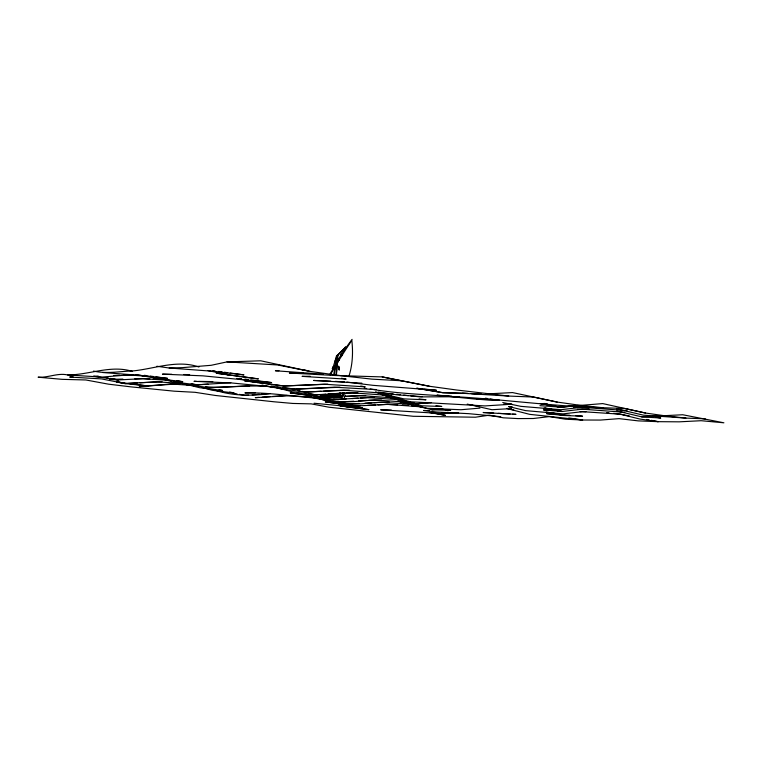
<?xml version="1.0" encoding="UTF-8"?>
<svg xmlns="http://www.w3.org/2000/svg" width="762" height="762" viewBox="0 0 762 762"><rect width="100%" height="100%" fill="white"/><g stroke="black" fill="none" stroke-linecap="round" stroke-linejoin="round"><path stroke-width="1.14" d="M337.671 361.902L337.471 360.978M337.585 360.969L337.785 361.95M332.699 367.903L333.308 367.189L333.908 368.351M333.994 368.208L332.937 368.189L333.146 367.074M333.565 368.627L332.87 367.617L333.337 368.122M332.784 367.846L333.127 367.179M335.832 362.741L336.661 363.15M337.69 359.712L338.137 358.873M338.128 359.073L338.928 359.635L338.566 360.331L337.861 359.512L338.595 359.035M338.928 359.635L337.957 359.578M341.947 355.473L340.89 355.463L341.09 354.34M333.727 368.637L333.127 367.274M334.08 367.96L332.708 367.789M336.442 363.893L336.89 363.045M336.956 363.331L336.48 362.874M336.699 363.769L336.575 362.731M337.642 355.292L337.814 354.882M337.709 354.949L337.795 354.673M338.557 360.426L338.747 359.921M339.08 359.864L338.566 360.331M340.652 355.073L341.728 354.673M341.005 354.482L341.243 355.349L342.043 355.225M341.519 355.902L341.709 355.397M341.881 355.102L341.595 355.959M332.861 368.256L333.289 367.532M336.442 374.79L337.823 355.044L345.119 347.653L337.995 354.74M322.793 395.059L322.831 396.154L323.288 395.802M335.823 363.379L336.785 363.617M336.175 362.798L336.623 363.503M336.318 374.771L337.699 355.035M337.937 359.997L338.29 359.331M338.118 359.626L338.652 360.178M341.605 355.654L341.252 354.797M345.062 348.005L345.548 347.12L344.976 347.539C345.11 348.92 346.548 346.805 345.377 347.148M339.014 359.578L338.642 360.493M334.013 367.779L333.051 368.446M334.547 374.942L336.928 355.949L336.404 356.025M325.641 395.192L325.336 396.192L324.307 395.097M324.526 394.497L331.584 394.44L330.813 395.783L320.773 395.745M333.794 374.352L336.642 356.083M320.764 395.659A2.677 1.305 -72.1 0 0 321.574 397.288L341.624 397.192A2.581 1.295 -72 0 0 343.576 395.021L344.014 392.868L328.184 394.154M343.529 393.173C343.557 395.192 343.805 393.468 343.643 392.754M343.576 393.163L343.843 394.135M343.748 393.725L343.891 393.297M335.128 361.036L335.623 360.159L335.366 361.188M335.651 359.969L335.861 358.959M343.624 394.068L343.205 394.907A2.581 1.295 -72 0 1 341.262 397.069L321.212 397.173A2.677 1.305 -72.1 0 1 320.411 395.545A4.448 2.172 -72.1 0 1 320.431 395.211M332.613 395.678L332.089 396.097M335.109 395.659L334.585 396.078M336.271 395.649L335.366 395.869M337.204 395.649L336.68 395.907L334.385 393.763M337.442 395.64L337.328 396.116L336.547 395.478A26.022 22.431 -88.4 0 0 334.766 393.716M338.309 395.64L338.014 396.059L336.156 393.583M338.547 395.64L338.433 396.116L337.976 395.583A12.64 10.849 -89.6 0 0 336.547 393.554M339.385 395.63L339.09 396.05L337.976 393.43M339.623 395.63L339.261 395.64A8.401 7.191 89.9 0 0 338.395 393.392M340.376 396.097L340.49 395.621A9.458 8.106 89.7 0 0 340.204 392.897M322.135 395.526L321.364 395.688A2.534 1.238 -72.1 0 1 321.259 395.221M323.117 395.745L322.278 395.869M324.041 396.202L323.983 395.688M325.212 395.735L324.926 396.145L323.888 395.087M326.517 395.726C326.279 397.069 325.136 394.392 324.183 395.411L325.422 395.726M327.441 395.716L327.327 396.183L325.498 395.078M328.593 395.707L328.489 396.173L326.26 394.954M328.832 395.707L328.308 396.116M330.098 395.697L329.155 395.897M331.108 395.688L330.327 395.859M331.346 395.688L331.232 396.154L328.784 395.135M345.291 395.145L343.748 399.25L341.309 399.155M336.309 363.731C337.528 363.36 335.651 362.493 335.747 362.883M338.338 360.407L338.719 359.731L338.461 360.159M341.3 355.873L341.871 355.216M333.337 367.084L332.908 367.808M333.518 368.313L333.375 368.503M336.575 355.978L345.205 347.929L336.499 355.987M333.032 367.522L336.518 356.092M348.901 376.295C352.635 364.75 353.187 352.377 351.825 340.385A603.647 422.777 -87.3 0 0 337.614 362.483L334.947 366.913M332.794 367.646L333.28 367.741M333.118 368.37L332.965 367.465M335.994 363.636L335.918 362.588M338.376 359.74L338.052 360.255M341.786 355.359L341.005 354.587M329.965 374.171L337.366 361.54M330.203 374.923L334.48 367.684M341.005 355.721L341.681 355.197M335.928 363.712L336.604 363.198M333.604 367.227L333.051 367.313M341.824 393.64L342.309 393.021M341.671 393.687L342.214 393.078M342.319 393.735L343.224 393.697L342.243 393.459M345.319 348.091L345.691 347.348M326.155 394.383L324.422 395.307M337.518 361.931L338.099 361.693M343.367 393.078L357.93 392.811M340.643 355.178L341.09 354.444M339.176 396.64L337.261 397.554L333.918 397.688M337.271 396.764L337.785 396.64M324.964 395.087L325.679 394.907M132.321 371.38C110.747 364.665 89.316 374.971 67.666 374.952C57.731 372.675 48.197 377.895 38.1 377.19L62.179 379.343L85.83 379.971L108.566 384.181L130.921 386.858L174.165 391.173L195.139 392.316L215.465 395.478L274.053 401.784L292.779 403.441L311.201 403.87L329.003 407.222L413.242 416.29L475.402 417.214L489.29 415.185L503.339 417.814L518.036 418.595L533.333 418.509L549.326 416.614L565.623 419.205L582.682 420.014L600.475 420.062L619.068 418.643L638.213 420.881L658.254 421.672L679.209 421.834L701.145 420.71L723.9 422.805L682.714 414.747L663.95 415.709M331.584 394.44L328.289 394.887M198.93 367.008C177.403 359.493 155.038 368.646 133.407 370.875C120.139 371.265 106.661 374.104 93.526 371.075M705.26 418.824L685.895 418.09L666.026 415.947L645.595 413.052L624.64 408.489L602.799 407.737L580.358 405.336L557.251 402.088L533.505 397.05L508.692 396.059L456.781 390.03L429.511 386.277L401.403 380.762L371.961 379.133L341.567 375.761L310.105 371.408L260.728 360.797L227.009 361.893L211.141 365.303L182.356 367.636L169.183 368.008L156.896 366.255M338.223 396.945L339.119 396.764L336.652 396.716M338.804 396.773L337.957 396.992L342.595 396.631M448.208 412.309L441.236 413.528L380.676 409.804L391.363 410.08M448.027 412.461L441.236 413.528L458.667 413.09L446.999 412.794M337.404 396.992L338.08 396.907M627.031 410.632L581.825 407.27L560.975 409.699L520.76 406.337L502.739 402.507M425.701 402.755L416.328 403.765L385.982 396.583M441.646 408.775L432.187 409.785L418.852 406.498L411.766 405.765M344.481 393.297L343.595 393.382M270.329 393.535C251.422 396.192 231.81 396.011 213.608 389.725M442.836 408.765L432.187 409.785L450.704 410.308L444.808 409.604M422.31 396.669L397.069 394.84L378.095 392.059M428.101 402.688L416.328 403.765L431.282 402.679M479.955 408.118L460.934 409.737L427.206 408.308L397.84 401.203M248.612 395.135L245.059 395.411L239.344 394.354M252.174 394.849L259.28 394.297M261.652 394.106L268.767 393.544M343.919 393.306L344.205 393.687L343.319 393.402M258.747 397.421L255.299 397.659L292.265 395.497M262.204 397.173L270.272 396.611M272.577 396.45L286.398 395.478L311.782 397.192M581.444 405.555L559.841 407.079L539.925 405.679M73.162 376.819L69.704 377.057L101.556 378.905L124.968 383.553L148.019 385.963L177.917 383.867M208.112 384.134L196.996 384.848L172.164 381.733L159.868 378.171M230.8 382.695L196.996 384.848L191.224 383.572M511.893 404.212L485.013 405.917L410.299 401.764L381.086 394.421M511.721 404.231L503.568 404.136M344.919 396.488L365.693 395.545M346.243 398.907C312.458 400.336 278.854 392.192 244.926 392.878L255.346 392.811M352.168 398.536L358.083 398.174M360.455 398.031L374.466 397.259M485.461 394.011L512.512 392.573L557.251 402.088M353.882 401.193L341.252 401.945L320.773 399.326L308.038 396.65M358.473 400.926L366.512 400.45M368.808 400.317L381.572 400.117M359.188 403.46L348.796 404.041L329.032 401.555L314.515 397.373M364.96 403.136L371.885 402.746M374.199 402.612L389.077 401.869M324.202 394.325L315.516 394.783L292.551 391.868L273.167 386.734M345.815 393.173L352.063 392.84L391.154 395.545M137.712 382.886L124.968 383.553L116.786 382.048L121.415 382.619M140.027 382.762L162.03 381.648M360.55 405.775L355.892 406.022L325.336 401.869L355.892 406.022L387.306 404.365L397.745 404.803M367.532 405.403L375.676 404.974M378 404.851L387.306 404.365L422.396 406.927M649.872 416.433L641.661 416.852L616.639 410.928M652.215 416.309L661.597 415.833M321.059 391.297L305.714 392.059L281.788 388.991L261.976 385.096M323.421 391.182L349.282 390.144M324.66 397.335L290.303 392.916L324.66 397.335L330.565 397.031M344.719 396.316L360.045 395.545L399.126 398.335M589.045 408.842L577.482 409.251M98.212 376.066L93.469 376.247L118.367 379.924L143.094 378.666L149.914 378.952M113.614 375.485L119.539 375.266M124.273 375.085L133.531 374.771M662.216 416.081L641.661 416.852L660.768 418.014L656.12 417.271M329.06 394.316L315.516 394.783L308.686 393.468M478.641 406.079L471.859 405.127M122.873 379.095L109.795 379.371L118.367 379.924L110.442 378.381M134.769 378.847L143.094 378.666L168.516 380.343M549.345 409.794L543.487 409.908L562.061 411.49L582.168 409.165L624.745 412.299M278.949 370.703L275.406 370.77L323.231 374.161M302.562 370.294L306.105 370.237M310.153 376.266L302.066 376.361L346.129 379.133L341.462 378.247M573.586 407.356L581.825 407.27M327.784 384.2L283.864 385.982L244.659 380.8L283.864 385.982L324.345 384.229L365.169 386.858L360.721 386.039M340.49 395.621L340.443 396.04M324.25 396.459L325.336 396.45M338.728 396.364L339.833 396.354M338.614 396.631L338.109 396.621M580.101 411.671L585.949 411.718M303.343 373.047L289.37 373.018L335.29 375.514L382.219 376.904L429.511 386.277M487.775 399.326L477.174 399.298L436.921 395.183L442.579 395.573M336.947 397.021L337.709 397.021M340.033 387.248L295.189 389.134L231.829 382.981L193.986 381.314L196.339 381.352M337.137 396.992L330.727 396.631M198.691 381.391L212.808 381.619M249.784 385.762L210.217 387.753L186.414 384.724L177.67 381.991M171.907 374.323L162.439 374.152L203.044 375.857L271.624 382.581L250.727 379.828M183.737 374.523L189.662 374.628M468.249 393.44L442.893 392.706L417.319 388.391L420.691 388.725M333.851 397.688L329.441 396.869M429.435 410.661L423.662 410.489L436.826 412.032L468.592 413.661L500.701 416.69M467.725 393.468L442.893 392.706L416.481 388.21M471.278 393.573L480.736 393.868M512.083 406.67L508.654 406.565L525.542 410.623L563.023 413.88L582.435 411.661L620.192 414.176L629.422 415.995M471.707 393.554L480.917 393.859M485.527 394.002L487.832 394.078M153.324 379.095L161.287 379.428M402.384 404.993L408.222 405.394M330.813 381.19L313.649 380.457L361.893 383.181M335.394 381.381L344.567 381.943M376.037 389.563L334.28 387.201L295.189 389.134L282.569 387.477M493.69 413.099L483.118 412.518L516.007 414.347L512.483 414.147M498.386 413.366L510.13 414.014M602.799 407.737C551.269 406.279 500.139 398.888 448.732 396.335C422.5 394.325 396.116 393.525 370.161 388.991M543.754 403.46L547.23 403.67M577.434 405.432L580.911 405.632L559.841 407.079L540.248 403.536L559.841 407.079L602.732 403.593L645.595 413.052M462.486 393.259L508.692 396.059M67.666 374.952L101.956 377.095L127.835 374.952L148.561 376.304M279.073 387.915C254.651 383.438 229.876 388.496 205.578 386.81M182.975 383.543L157.401 381.848L124.968 383.553L116.919 381.438M193.157 385.458L170.907 383.981L139.284 386.61L148.019 385.963L129.511 383.638M685.895 418.09L643.547 415.185L616.706 408.861M409.204 403.393L413.595 404.412L381.124 402.231L361.293 403.822L348.796 404.041L341.852 402.603M447.103 395.888L451.628 396.202M457.286 396.592L459.553 396.754L420.053 396.888L410.708 395.859M559.346 414.547L546.583 413.642L563.966 415.481L582.549 416.185L575.586 415.69M563.985 414.871L569.786 415.28M227.009 361.893L277.606 364.969L310.105 371.408M169.183 368.008L213.693 371.323L243.983 374.885L230.143 373.018M102.66 372.513L140.389 375.371L167.573 378.39L155.943 376.847M332.642 396.669L333.299 396.716M346.862 382.124L372.875 385.315L436.445 390.268L424.072 389.058M334.156 396.745L334.813 396.802M314.039 403.231L362.588 407.88L352.292 406.537M393.192 393.944L343.481 390.182L305.714 392.059L302.304 391.392M396.697 394.325L400.193 394.716M403.698 395.097L408.375 395.611M606.771 412.594L609.009 412.852M613.486 413.385L620.192 414.176L639.87 419.043L658.254 421.672L651.339 420.31M419.062 398.936L426.034 399.783L403.889 398.897L375.704 392.173M413.823 402.946L400.098 401.145M435.959 405.736L441.789 406.47L421.967 405.813L408.003 402.212L374.552 399.974L354.006 401.584L341.252 401.945L337.804 401.203M123.73 382.915L126.044 383.2M271.091 385.982L273.387 386.277M276.825 386.734L280.273 387.182M346.567 405.784L350.006 406.232M239.116 378.295L241.44 378.6M244.926 379.057L248.402 379.514M144.313 375.314L146.637 375.618M150.124 376.076L153.619 376.542M364.293 388.201L366.646 388.515M212.836 370.684L215.141 370.999M218.608 371.465L222.066 371.932M224.371 372.237L227.838 372.704M317.154 397.412L319.449 397.745M321.745 398.069L333.223 399.717L367.56 397.583L402.041 399.888L390.62 397.459M568.814 417.957L582.682 420.014L529.723 414.357L506.921 408.537M659.835 415.519L662.178 415.862M392.373 397.354L395.64 397.907L381.067 394.364M383.257 394.287L388.83 395.259L375.542 392.116M485.48 398.183L487.766 398.583M490.052 398.983L495.767 399.993L477.174 399.298L499.453 400.317L496.11 399.659M429.473 412.528L445.37 415.347L431.816 412.642M335.49 396.707L335.985 396.802A7.458 6.372 89.1 0 0 336.48 396.84M331.651 396.04L330.927 396.288M334.728 396.621L335.699 396.792M234.772 393.506L237.058 393.925M544.03 408.118L562.061 411.49L545.078 407.956M509.054 408.156L511.312 408.575L491.966 409.718L467.249 404.117M136.112 374.552L156.877 378.485L182.813 381.733L177.041 380.552M338.518 405.07L351.025 407.46L368.913 409.642L339.947 405.841L351.025 407.46L340.614 404.955M297.752 390.496L300.028 390.944M105.908 377.495L108.175 377.942M646.719 419.405L649.034 419.862M219.085 389.782L222.59 390.477L199.711 387.715L173.746 381.333M382.219 376.904L401.403 380.762M546.202 411.928L563.966 415.481L551.221 412.528M236.801 378.39L257.737 382.572L247.383 379.971M208.093 370.608L229.648 375.056L258.385 378.895L216.208 373.18L229.648 375.056L221.685 372.961M397.831 401.088L406.832 402.993M409.089 403.469L413.595 404.412M229.657 392.03L234.172 393.021L212.179 390.277L202.168 387.458M506.968 408.337L513.836 409.966M168.097 379.952L171.488 380.781M324.221 396.259L323.745 395.44M340.319 395.564L340.909 395.678M332.213 394.859L331.308 394.306M329.679 394.84L329.213 394.611A7.477 6.41 89 0 1 328.765 394.354M332.584 395.049L333.118 395.297M328.012 394.764L327.327 394.335M335.985 396.069L334.851 395.326A32.28 27.394 87.1 0 1 332.413 393.535M333.88 394.907L333.013 394.287M325.66 394.687L325.098 394.249M331.222 394.24L330.384 393.554M332.918 394.221L332.08 393.554M329.394 394.04L328.917 393.63M337.375 393.716L337.928 394.621M339.738 392.897L340.252 395.668M338.766 366.236L339.385 369.627M338.633 366.293L339.252 369.684M337.385 359.483L337.585 360.636M338.719 367.732L339.138 370.065M341.185 396.088A2.067 1.038 -72 0 0 342.567 394.449A6.363 3.191 -72 0 0 342.938 393.021L342.995 392.716A6.61 3.315 -72 0 1 342.586 394.535A2.124 1.067 -72 0 1 341.176 396.23L321.402 396.354A2.619 1.276 -72.1 0 1 320.812 395.326M337.233 361.055A228.39 131.769 -74.9 0 1 352.111 339.366M342.786 395.087A2.124 1.067 -72 0 0 342.957 394.649A6.61 3.315 -72 0 0 343.414 392.821M342.576 395.478A2.124 1.067 -72 0 1 342.071 396.088M341.805 396.269A2.124 1.067 -72 0 1 341.547 396.345M332.994 395.107A11.068 9.458 88.7 0 1 330.775 393.611M327.222 394.84A5.753 4.943 89.1 0 1 326.631 394.487M325.669 394.592A5.696 4.886 89.2 0 1 325.117 394.154M330.517 394.602A7.496 6.42 89 0 1 329.222 393.697M328.203 394.745A5.648 4.848 89.1 0 1 327.622 394.402M337.966 396.697A7.458 6.372 89.1 0 1 336.975 396.84M333.594 396.735A5.734 4.915 89.3 0 1 332.937 396.678M339.271 396.697A7.477 6.382 89.1 0 1 336.804 396.707M335.09 396.812A5.629 4.82 89.3 0 1 334.442 396.754M332.927 368.837L332.299 368.503L332.927 368.837M342.481 354.178L341.852 353.825L342.481 354.178"/></g></svg>
